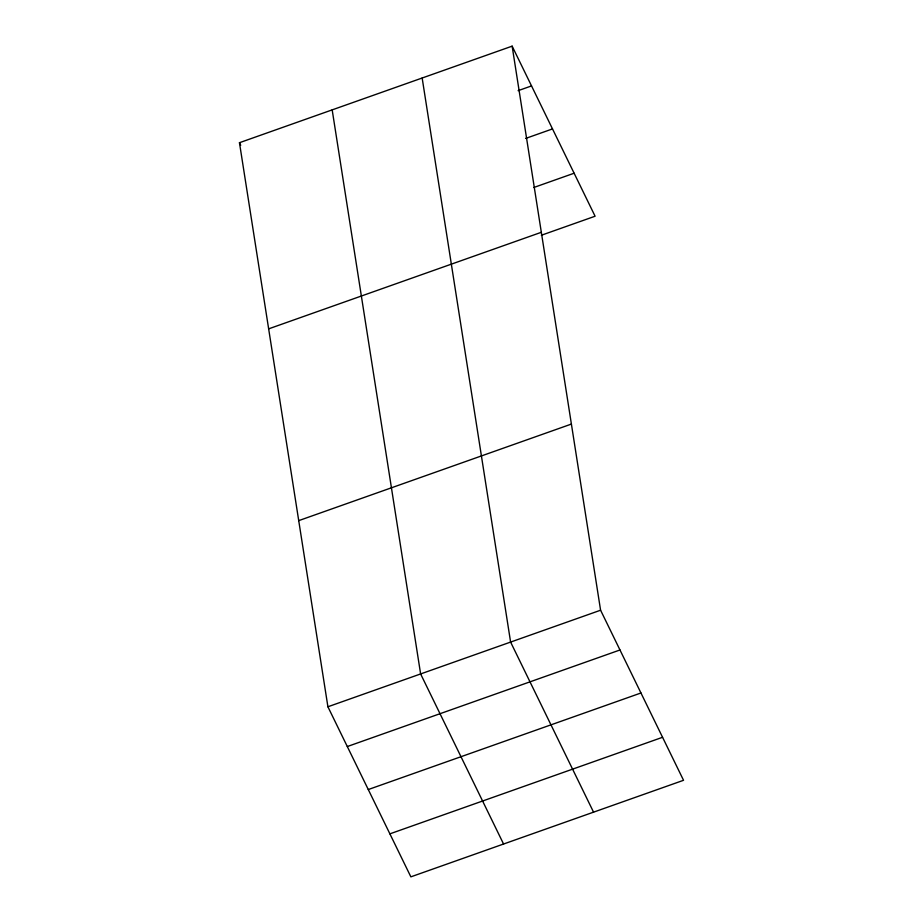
<?xml version="1.0" encoding="UTF-8"?>
<svg xmlns="http://www.w3.org/2000/svg" width="923" height="923" viewBox="0 0 923 923"><rect width="100%" height="100%" fill="white"/><g stroke="black" fill="none" stroke-linecap="round" stroke-linejoin="round"><path stroke-width="1.38" d="M512.138 46.15L600.585 610.218L683.539 780.293L410.862 876.85L327.907 706.776L239.461 142.707L512.138 46.15L595.093 216.224L541.363 235.25M518.103 90.673L531.533 85.92M525.649 138.427L552.508 128.92M533.829 187.484L574.118 173.224M268.651 328.853L541.328 232.296M298.729 520.63L571.395 424.072M327.907 706.776L600.585 610.218M347.302 746.545L619.979 649.977M368.277 789.546L640.954 692.988M389.887 833.85L662.564 737.292M593.558 812.159L510.604 642.085L422.157 78.017M239.461 142.707L240.718 145.28M503.566 844.014L420.623 673.952L332.176 109.883"/></g></svg>
